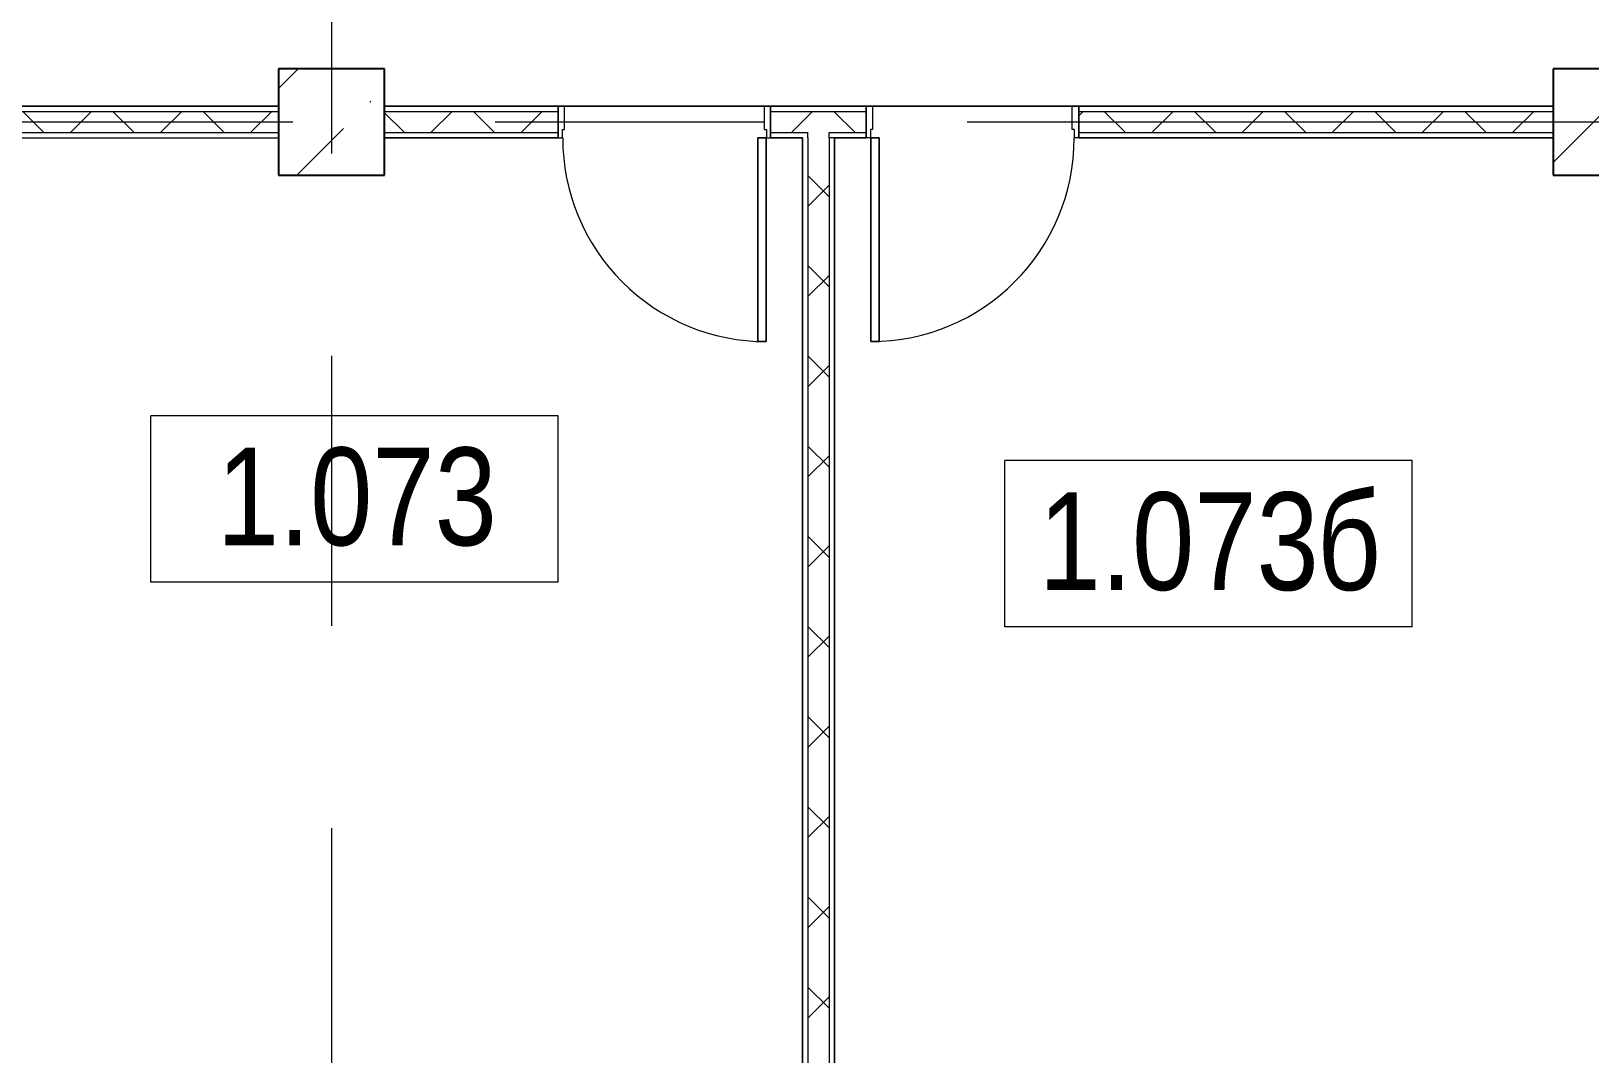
# Model space of a CAD drawing. Header units: millimetres. Extents: x 46431 to 216095, y -43515 to 31605.
# Drawn here: x 70518 to 77855, y -28667 to -23856 of the extents above; entities that cross this region are included whole.
import ezdxf

# ---------------------------------------------------------------- set-up
doc = ezdxf.new("R2010")
doc.units = ezdxf.units.MM
doc.linetypes.add('Осевые', pattern=[6350, 1270, -952.5, 3175, -952.5])
for name, color, linetype, lineweight in [('Двери', 7, 'Continuous', 9), ('Каркас_Импост', 7, 'Continuous', 9), ('Колонны', 7, 'Continuous', 9), ('Колонны-1', 7, 'Continuous', 25), ('Марки помещений', 7, 'Continuous', 9), ('Общие ребра', 7, 'Continuous', 9), ('Оси-2', 7, 'Осевые', 9), ('Панель', 7, 'Continuous', 9), ('Перекрытия', 7, 'Continuous', 9), ('Стены-1', 7, 'Continuous', 18), ('Штриховка разреза-3', 7, 'Continuous', 9)]:
    doc.layers.add(name, color=color, linetype=linetype, lineweight=lineweight)
doc.styles.add('Arial Narrow_1', font='Arial Narrow.ttf', dxfattribs={"height": 460})
pattern_1 = [(45, (0, 0), (-212.132, 212.132), []), (135, (0, 0), (-212.132, -212.132), [])]

# ---------------------------------------------------------------- blocks, each defined once
blk = doc.blocks.new('Колонна 401 - Колонна 40-55-731224-План 1-го этажа на отм_ -6_000')
at = {"layer": 'Колонны'}
h = blk.add_hatch(dxfattribs=at)
h.set_pattern_fill('FP_9', color=256, style=0, pattern_type=2)
h.set_pattern_definition([(45, (0, 1000), (-493.914, 493.914), []), (45, (493.9, 1000), (-493.914, 493.914), [873.125, -174.625, 6.706, -167.919])])
h.paths.add_polyline_path([(71681.6, -23532.9), (72181.6, -23532.9), (72181.6, -23032.9), (71681.6, -23032.9), (71681.6, -23321.8)], flags=0)
at = {"layer": 'Колонны-1'}
for p, q in [((72181.6, -23032.9), (71681.6, -23032.9)), ((71681.6, -23032.9), (71681.6, -23532.9)), ((72181.6, -23532.9), (72181.6, -23032.9)), ((71681.6, -23532.9), (72181.6, -23532.9))]:
    blk.add_line(p, q, dxfattribs=at)
blk = doc.blocks.new('Колонна 1 - Колонна 40-55-731236-План 1-го этажа на отм_ -6_000')
at = {"layer": 'Колонны'}
h = blk.add_hatch(dxfattribs=at)
h.set_pattern_fill('FP_10', color=256, style=0, pattern_type=2)
h.set_pattern_definition([(45, (-6000, 1000), (-493.914, 493.914), []), (45, (-5506.1, 1000), (-493.914, 493.914), [873.125, -174.625, 6.706, -167.919])])
h.paths.add_polyline_path([(71681.6, -23532.9), (72181.6, -23532.9), (72181.6, -23032.9), (71681.6, -23032.9), (71681.6, -23321.8)], flags=0)
at = {"layer": 'Колонны-1'}
for p, q in [((72181.6, -23032.9), (71681.6, -23032.9)), ((71681.6, -23032.9), (71681.6, -23532.9)), ((72181.6, -23532.9), (72181.6, -23032.9)), ((71681.6, -23532.9), (72181.6, -23532.9))]:
    blk.add_line(p, q, dxfattribs=at)
blk = doc.blocks.new('Дверь - Однопольная - ДВ2_21х10-6240634-План 1-го этажа на отм_ -6_000')
at = {"layer": 'Двери'}
for p, q in [((-439, 1033), (-479, 1033)), ((-479, 1033), (-479, 75)), ((-439, 75), (-439, 1033)), ((-479, 75), (-439, 75))]:
    blk.add_line(p, q, dxfattribs=at)
blk.add_arc((-479, 75), 958, 360, 90, dxfattribs=at)
at = {"layer": 'Каркас_Импост'}
for p, q in [((-480, 75), (-500, 75)), ((-500, 75), (-500, -75)), ((-480, 35), (-480, 75)), ((500, 75), (480, 75)), ((480, 75), (480, 35)), ((500, -75), (500, 75)), ((-470, 35), (-480, 35)), ((-470, -75), (-470, 35)), ((480, 35), (470, 35)), ((470, 35), (470, -75)), ((-500, -75), (-470, -75)), ((470, -75), (500, -75))]:
    blk.add_line(p, q, dxfattribs=at)
at = {"layer": 'Панель'}
for p, q in [((-479, 1033), (-439, 1033)), ((-479, 75), (-479, 1033)), ((-439, 1033), (-439, 75)), ((-439, 75), (-479, 75))]:
    blk.add_line(p, q, dxfattribs=at)
blk = doc.blocks.new('Дверь - Однопольная - ДВ2__21х10-6240693-План 1-го этажа на отм_ -6_000')
at = {"layer": 'Двери'}
for p, q in [((-479, -75), (-439, -75)), ((-479, -1033), (-479, -75)), ((-439, -75), (-439, -1033)), ((-439, -1033), (-479, -1033))]:
    blk.add_line(p, q, dxfattribs=at)
blk.add_arc((-479, -75), 958, 270, 0, dxfattribs=at)
at = {"layer": 'Каркас_Импост'}
for p, q in [((-500, 75), (-470, 75)), ((-500, -75), (-500, 75)), ((-470, 75), (-470, -35)), ((470, 75), (500, 75)), ((470, -35), (470, 75)), ((500, 75), (500, -75)), ((-480, -35), (-480, -75)), ((-470, -35), (-480, -35)), ((480, -35), (470, -35)), ((480, -75), (480, -35)), ((-480, -75), (-500, -75)), ((500, -75), (480, -75))]:
    blk.add_line(p, q, dxfattribs=at)
at = {"layer": 'Панель'}
for p, q in [((-439, -75), (-479, -75)), ((-479, -75), (-479, -1033)), ((-439, -1033), (-439, -75)), ((-479, -1033), (-439, -1033))]:
    blk.add_line(p, q, dxfattribs=at)
blk = doc.blocks.new('Марка помещения_Р - Марка помещения-4575829-План 1-го этажа на отм_ -6_000')
at = {"layer": 'Марки помещений'}
for p, q in [((-4.79375, -1.95625), (-4.79375, 1.95625)), ((4.79375, 1.95625), (-4.79375, 1.95625)), ((4.79375, -1.95625), (4.79375, 1.95625)), ((4.79375, -1.95625), (-4.79375, -1.95625))]:
    blk.add_line(p, q, dxfattribs=at)

msp = doc.modelspace()

# ---------------------------------------------------------------- hatches: boundary and pattern name
at = {"layer": 'Штриховка разреза-3'}
h = msp.add_hatch(dxfattribs=at)
h.set_pattern_fill('FP_1', color=256, style=0, pattern_type=2)
h.set_pattern_definition(pattern_1)
h.paths.add_polyline_path([(68309.8, -24332.9), (68331.6, -24332.9), (68331.6, -24232.9), (65831.6, -24232.9), (65831.6, -24332.9), (67831.6, -24332.9)], flags=0)
h.paths.add_polyline_path([(63731.6, -24332.9), (64831.6, -24332.9), (64831.6, -24232.9), (63731.6, -24232.9), (63731.6, -24321.8)], flags=0)
h.paths.add_polyline_path([(71681.6, -24332.9), (71681.6, -24232.9), (69331.6, -24232.9), (69331.6, -24332.9), (70005, -24332.9)], flags=0)
h = msp.add_hatch(dxfattribs=at)
h.set_pattern_fill('FP_1', color=256, style=0, pattern_type=2)
h.set_pattern_definition(pattern_1)
h.paths.add_polyline_path([(77681.6, -24332.9), (77681.6, -24232.9), (75448.6, -24232.9), (75448.6, -24332.9), (77633.3, -24332.9)], flags=0)
h.paths.add_polyline_path([(74173.6, -24332.9), (74448.6, -24332.9), (74448.6, -24232.9), (73998.6, -24232.9), (73998.6, -24332.9)], flags=0)
h.paths.add_polyline_path([(72181.6, -24332.9), (72998.6, -24332.9), (72998.6, -24232.9), (72181.6, -24232.9), (72181.6, -24321.8)], flags=0)
h = msp.add_hatch(dxfattribs=at)
h.set_pattern_fill('FP_1', color=256, style=0, pattern_type=2)
h.set_pattern_definition(pattern_1)
h.paths.add_polyline_path([(74273.6, -30541.8), (74273.6, -24332.9), (74173.6, -24332.9), (74173.6, -30508.7), (74242.9, -30531.7)], flags=0)

# ---------------------------------------------------------------- linework, layer by layer
at = {"layer": 'Общие ребра'}
for p, q in [((71681.6, -24207.9), (69331.6, -24207.9)), ((72998.6, -24207.9), (72183.6, -24207.9)), ((74448.6, -24207.9), (73998.6, -24207.9)), ((77681.6, -24207.9), (75448.6, -24207.9)), ((69331.6, -24232.9), (71681.6, -24232.9)), ((72181.6, -24232.9), (72998.6, -24232.9)), ((73998.6, -24232.9), (74448.6, -24232.9)), ((75448.6, -24232.9), (77681.6, -24232.9)), ((69811.6, -24332.9), (71681.6, -24332.9)), ((72181.6, -24332.9), (72998.6, -24332.9)), ((72181.6, -24357.9), (72998.6, -24357.9)), ((73998.6, -24332.9), (74173.6, -24332.9)), ((73998.6, -24357.9), (74146.6, -24357.9)), ((74173.6, -24357.9), (74173.6, -24332.9)), ((74173.6, -24357.9), (74173.6, -30508.7)), ((74273.6, -24332.9), (74448.6, -24332.9)), ((74273.6, -24357.9), (74273.6, -24332.9)), ((74298.6, -24357.9), (74273.6, -24357.9)), ((74273.6, -24357.9), (74273.6, -30541.8)), ((74298.6, -24357.9), (74448.6, -24357.9)), ((75448.6, -24332.9), (77681.6, -24332.9)), ((75448.6, -24357.9), (77679.6, -24357.9))]:
    msp.add_line(p, q, dxfattribs=at)
at = {"layer": 'Оси-2'}
for p, q in [((71931.6, 25417.1), (71931.6, -41733.9)), ((150171.6, -24282.9), (50527.1, -24282.9))]:
    msp.add_line(p, q, dxfattribs=at)
at = {"layer": 'Перекрытия'}
for p, q in [((71681.6, -24207.9), (71681.6, -24032.9)), ((71681.6, -24032.9), (72181.6, -24032.9)), ((72181.6, -24032.9), (72181.6, -24207.9)), ((77681.6, -24207.9), (77681.6, -24032.9)), ((77681.6, -24032.9), (78181.6, -24032.9)), ((65831.6, -24207.9), (71681.6, -24207.9)), ((72181.6, -24207.9), (77681.6, -24207.9)), ((73998.6, -24207.9), (72998.6, -24207.9)), ((72998.6, -24207.9), (72998.6, -24357.9)), ((73998.6, -24357.9), (73998.6, -24207.9)), ((75448.6, -24207.9), (74448.6, -24207.9)), ((74448.6, -24207.9), (74448.6, -24357.9)), ((75448.6, -24357.9), (75448.6, -24207.9)), ((72998.6, -24357.9), (72181.6, -24357.9)), ((72181.6, -24357.9), (72181.6, -24532.9)), ((74148.6, -24357.9), (73998.6, -24357.9)), ((74148.6, -30494.4), (74148.6, -24357.9)), ((74448.6, -24357.9), (74298.6, -24357.9)), ((74298.6, -24357.9), (74298.6, -30545.4)), ((77681.6, -24357.9), (75448.6, -24357.9)), ((77681.6, -24532.9), (77681.6, -24357.9)), ((71681.6, -24359.4), (69836.6, -24359.4)), ((71681.6, -24532.9), (71681.6, -24359.4)), ((72181.6, -24532.9), (71681.6, -24532.9)), ((77856.6, -24532.9), (77681.6, -24532.9))]:
    msp.add_line(p, q, dxfattribs=at)
at = {"layer": 'Стены-1'}
for p, q in [((71681.6, -24357.9), (71681.6, -24207.9)), ((72183.6, -24207.9), (72181.6, -24207.9)), ((72181.6, -24207.9), (72181.6, -24357.9)), ((72998.6, -24357.9), (72998.6, -24207.9)), ((73998.6, -24207.9), (73998.6, -24357.9)), ((74448.6, -24357.9), (74448.6, -24207.9)), ((75448.6, -24207.9), (75448.6, -24357.9)), ((77681.6, -24357.9), (77681.6, -24207.9)), ((69836.6, -24357.9), (71681.6, -24357.9)), ((74146.6, -24357.9), (74148.6, -24357.9)), ((74148.6, -24357.9), (74148.6, -30500.5)), ((74298.6, -30550.1), (74298.6, -24357.9)), ((77679.6, -24357.9), (77681.6, -24357.9))]:
    msp.add_line(p, q, dxfattribs=at)

# ---------------------------------------------------------------- block references
at = {"layer": 'Двери', "rotation": 180}
msp.add_blockref('Дверь - Однопольная - ДВ2_21х10-6240634-План 1-го этажа на отм_ -6_000', (73498.6, -24282.9), dxfattribs=at)
at = {"layer": 'Двери'}
msp.add_blockref('Дверь - Однопольная - ДВ2__21х10-6240693-План 1-го этажа на отм_ -6_000', (74948.6, -24282.9), dxfattribs=at)
at = {"layer": 'Колонны'}
for name, p in [('Колонна 401 - Колонна 40-55-731224-План 1-го этажа на отм_ -6_000', (0, -1000)), ('Колонна 1 - Колонна 40-55-731236-План 1-го этажа на отм_ -6_000', (6000, -1000))]:
    msp.add_blockref(name, p, dxfattribs=at)
at = {"layer": 'Марки помещений', "xscale": 199.9999999999999, "yscale": 199.9999999999999, "zscale": 199.9999999999999}
for p in [(72039.3, -26056.1), (76060.1, -26266.7)]:
    msp.add_blockref('Марка помещения_Р - Марка помещения-4575829-План 1-го этажа на отм_ -6_000', p, dxfattribs=at)

# ---------------------------------------------------------------- texts
at = {"layer": 'Марки помещений', "char_height": 460, "attachment_point": 1, "style": 'Arial Narrow_1'}
for s, insert, width in [('1.073', (71391.4, -25814.3), 1587.341), ('1.073', (75260.2, -26024.9), 1587.341), ('\\fArial Narrow|b0|i0|c204|p34|;б', (76569.9, -26024.9), 368.776)]:
    msp.add_mtext(s, dxfattribs=dict(at, insert=insert, width=width))

doc.saveas('drawing.dxf')
